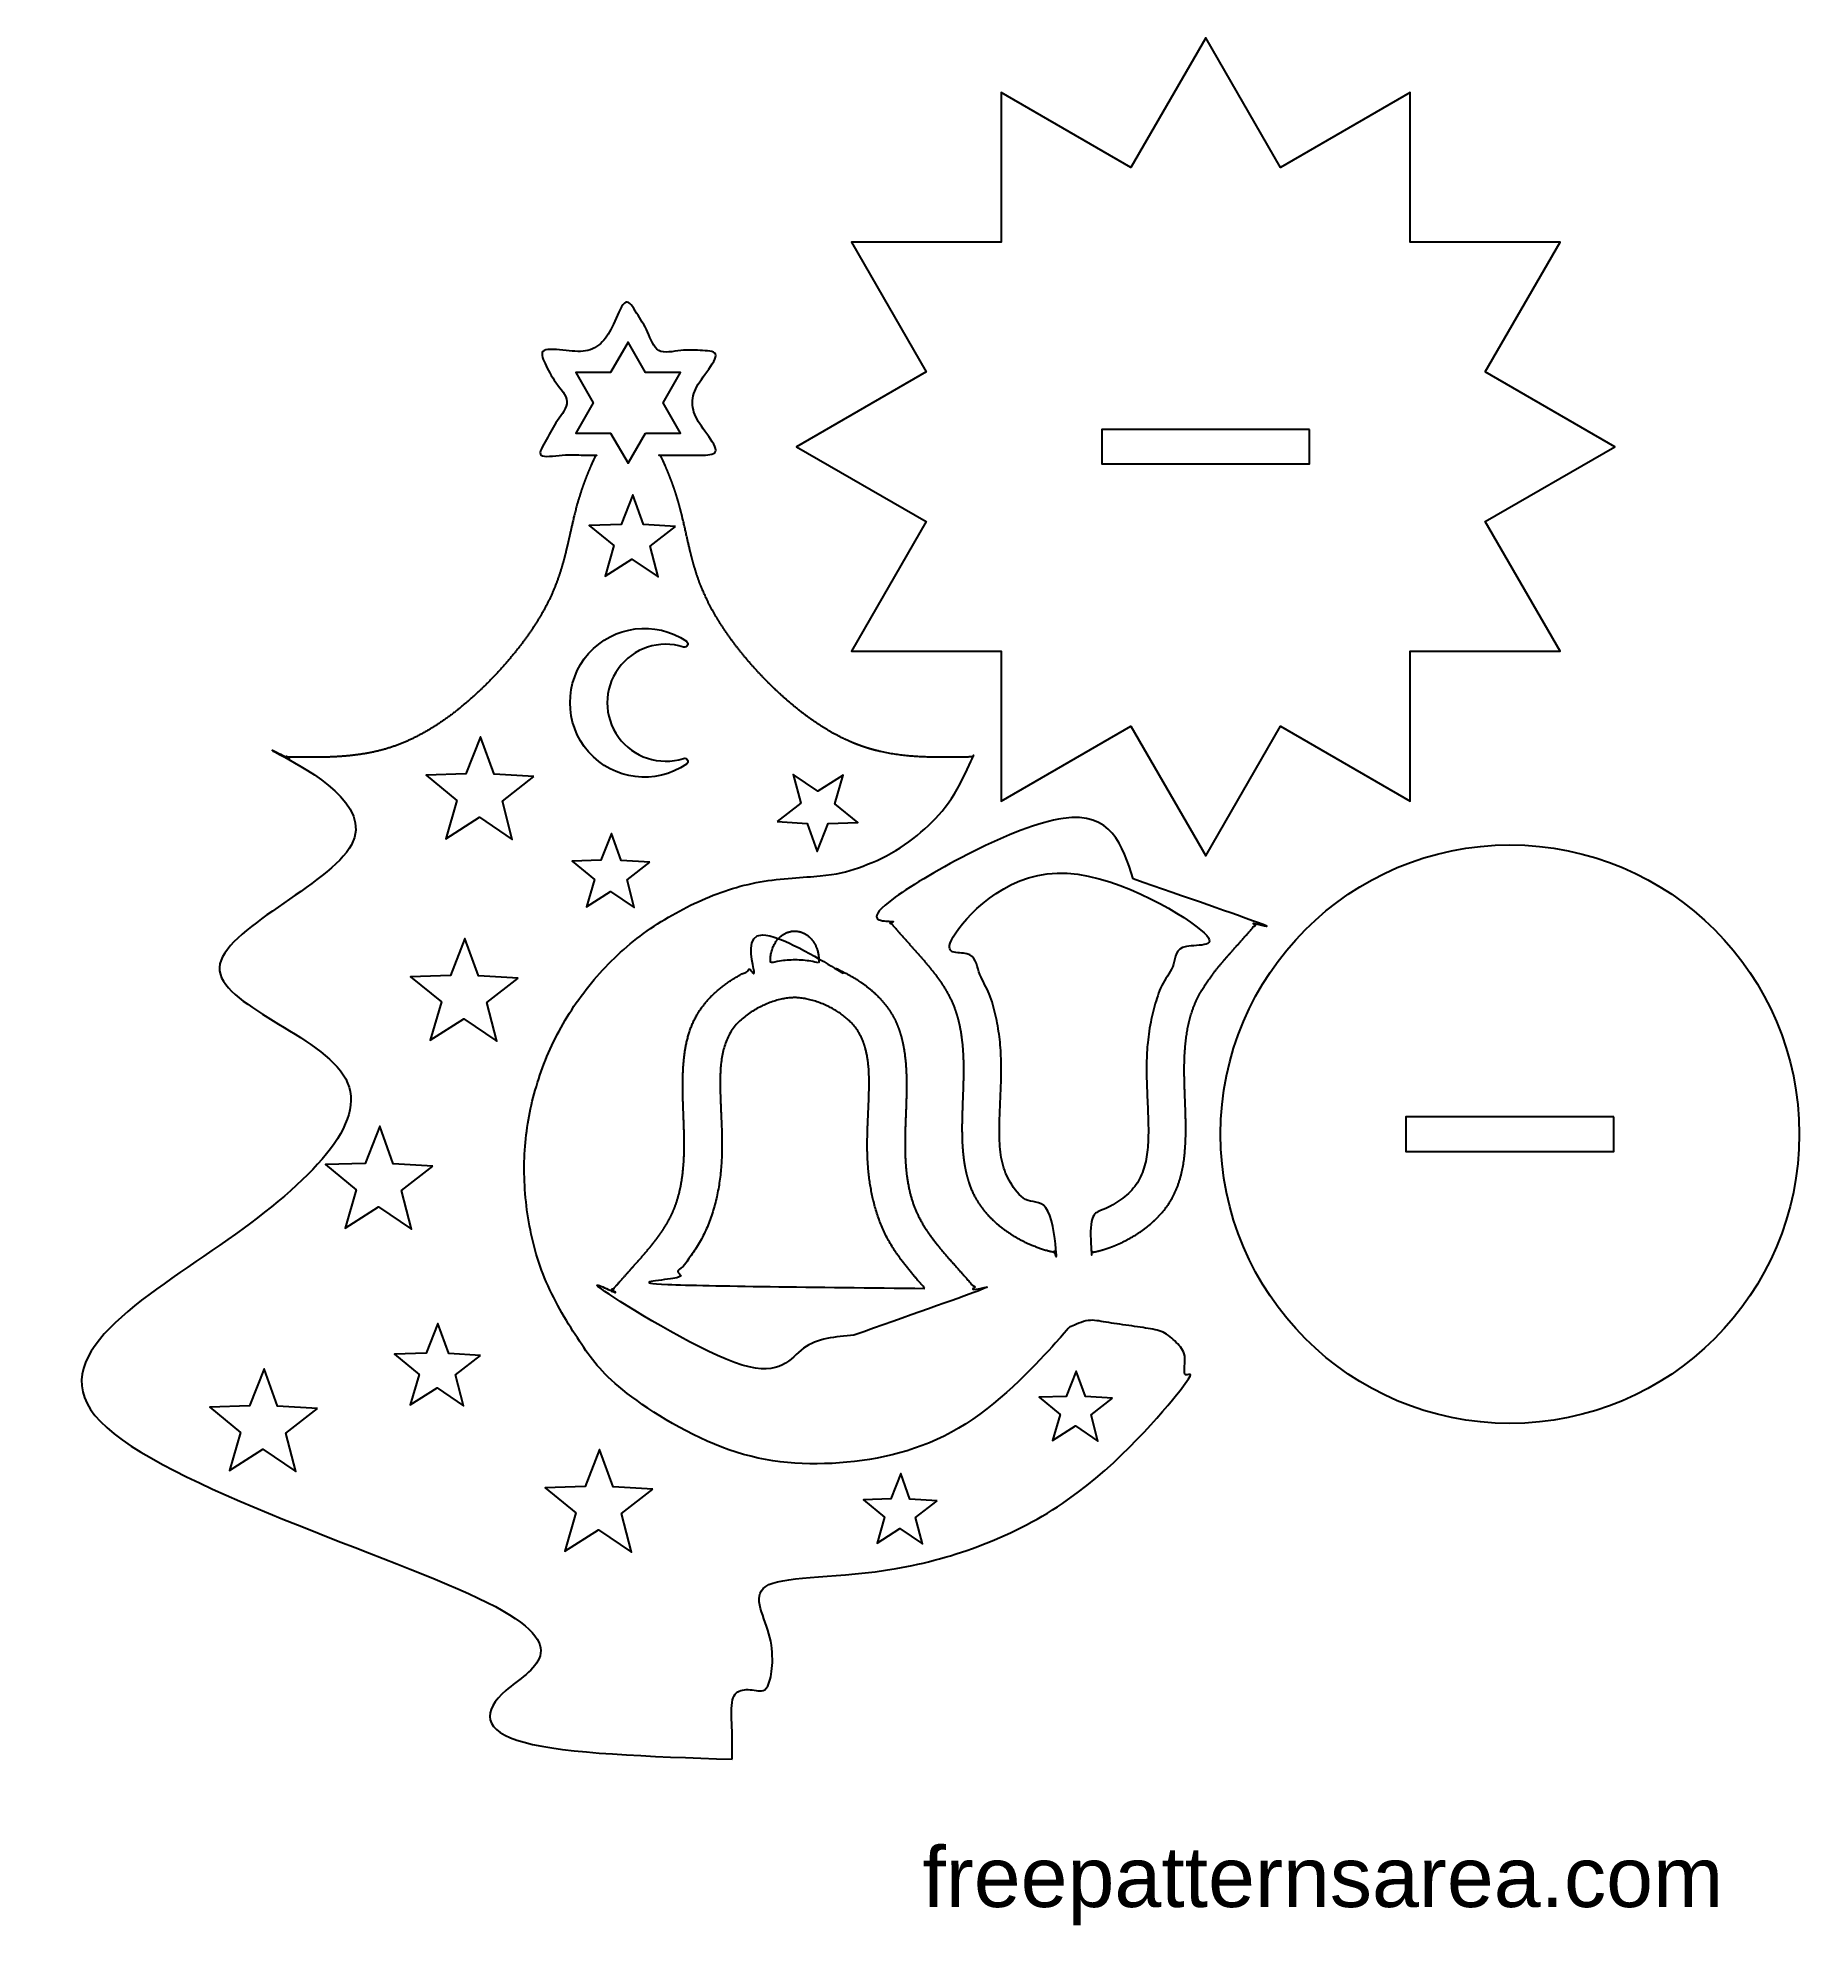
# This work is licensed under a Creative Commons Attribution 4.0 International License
# Model space of a CAD drawing. Header units: millimetres. Extents: x 180 to 487, y 83 to 413.
import ezdxf

# ---------------------------------------------------------------- set-up
doc = ezdxf.new("R2010")
doc.units = ezdxf.units.MM
doc.styles.get("Standard").update_dxf_attribs({"font": 'arial.ttf'})

msp = doc.modelspace()

# ---------------------------------------------------------------- linework, layer by layer
for points in [[(432.5551831136493, 354.4283555150248), (445.613804769577, 377.0465516999105), (419.4965614577236, 377.0465516999105), (419.4965614577236, 403.163795011762), (396.8783652728427, 390.1051733558371), (383.8197436169145, 412.7233695407239), (370.7611219609853, 390.1051733558355), (348.1429257761044, 403.1637950117603), (348.1429257761044, 377.0465516999105), (322.0256824642484, 377.0465516999105), (335.0843041201758, 354.428355515025), (312.4661079352909, 341.369733859098), (335.0843041201746, 328.3111122031717), (322.02568246425, 305.6929160182912), (348.1429257761044, 305.6929160182912), (348.1429257761044, 279.575672706432), (370.761121960988, 292.6342943623582), (383.8197436169127, 270.0160981774777), (396.8783652728387, 292.6342943623607), (419.4965614577236, 279.5756727064336), (419.4965614577236, 305.6929160182912), (445.6138047695787, 305.6929160182912), (432.5551831136547, 328.3111122031704), (455.1733792985372, 341.369733859096)], [(286.1390265938609, 343.7631793963468), (292.2325828961811, 343.7631793963468), (289.185804745021, 349.0403539535468), (292.2325828961701, 354.3175285107281), (286.1390265938718, 354.3175285107281), (283.0922484427068, 359.5947030679364), (280.045470291542, 354.3175285107281), (273.9519139892217, 354.3175285107281), (276.9986921403817, 349.040353953528), (273.9519139892325, 343.7631793963468), (280.0454702915309, 343.7631793963468), (283.0922484426959, 338.4860048391383)], [(401.9458218982329, 344.369733859099), (365.6936653355945, 344.369733859099), (365.6936653355945, 338.369733859099), (401.9458218982329, 338.369733859099)], [(291.3329388011545, 327.451115499748), (285.7929612604526, 327.7873655557706), (283.9038088222673, 333.0061315322009), (281.8720688068498, 327.8412067736583), (276.3249472095818, 327.6572034134298), (280.6092403644529, 324.1288543072919), (279.0700831157979, 318.7963680001963), (283.7496619186935, 321.7806530869704), (288.3455320222623, 318.6689986648703), (286.953377620615, 324.0417373867539)], [(266.6388739744118, 283.8292485755261), (259.7139020485345, 284.2495611455545), (257.3524615008027, 290.7730186160924), (254.812786481531, 284.3168626679142), (247.8788844849461, 284.0868584676283), (253.2342509285348, 279.6764220849561), (251.3103043677162, 273.0108142010865), (257.1597778713356, 276.7411705595541), (262.9046155007966, 272.8516025319291), (261.1644224987375, 279.5675259342836)], [(309.1019565310585, 276.000617912408), (314.2956854754665, 275.6853834848868), (316.0667658862653, 270.7927903819832), (317.9715221507191, 275.634907343117), (323.1719486481578, 275.8074104933314), (319.1554238154663, 279.1152377803355), (320.5983837360804, 284.1144436932377), (316.2112786083657, 281.316676424387), (311.90265038627, 284.2338524451058), (313.2077951378143, 279.1969098933399)], [(286.8627042701677, 268.8895429318167), (281.876724483536, 269.1921679822369), (280.1764872891691, 273.8890573610242), (278.3479212752935, 269.2406250783359), (273.3555118377524, 269.0750220541303), (277.2113756771363, 265.8995078586062), (275.8261341533469, 261.10027018222), (280.0377550759527, 263.7861267603167), (284.1740381691648, 260.9856377804266), (282.9210992076821, 265.8211026301219)], [(263.9306106603025, 248.6748162112964), (257.0056387344252, 249.0951287813246), (254.6441981866935, 255.6185862518627), (252.1045231674217, 249.1624303036843), (245.1706211708368, 248.9324261033986), (250.5259876144256, 244.5219897207264), (248.6020410536069, 237.8563818368568), (254.4515145572264, 241.5867381953244), (260.1963521866874, 237.6971701676993), (258.4561591846282, 244.4130935700538)], [(455.0049816196946, 224.4652213670058), (418.7528250570562, 224.4652213670058), (418.7528250570562, 218.4652213670058), (455.0049816196946, 218.4652213670058)], [(249.0670964735246, 215.8877538594418), (242.1421245476474, 216.30806642947), (239.7806839999156, 222.8315239000079), (237.2410089806438, 216.3753679518297), (230.3071069840588, 216.1453637515439), (235.6624734276477, 211.7349273688717), (233.738526866829, 205.0693194850021), (239.5880003704485, 208.7996758434697), (245.3328379999095, 204.9101078158446), (243.5926449978503, 211.6260312181992)], [(257.3623899488031, 182.8824319518181), (251.8224124081012, 183.2186820078408), (249.9332599699159, 188.4374479842712), (247.9015199544984, 183.2725232257285), (242.3543983572305, 183.0885198654998), (246.6386915121016, 179.5601707593621), (245.0995342634466, 174.2276844522664), (249.7791130663421, 177.2119695390405), (254.3749831699109, 174.1003151169404), (252.9828287682637, 179.473053838824)], [(228.9018386147439, 173.5980513416735), (221.9768666888667, 174.0183639117018), (219.6154261411349, 180.5418213822397), (217.0757511218631, 174.0856654340615), (210.1418491252782, 173.8556612337756), (215.497215568867, 169.4452248511035), (213.5732690080483, 162.7796169672339), (219.4227425116678, 166.5099733257014), (225.1675801411288, 162.6204052980764), (223.4273871390696, 169.3363287004309)], [(367.5865396115157, 175.3960074770049), (362.860900454265, 175.6828311003307), (361.2494403589279, 180.1344745717269), (359.5163520740622, 175.7287580315602), (354.7846189871517, 175.5718018926998), (358.4391506788514, 172.5620957027532), (357.1262389007851, 168.0134480027985), (361.1179519840844, 170.5590638214273), (365.0382609679202, 167.9048010788666), (363.8507436350377, 172.4877843670251)], [(287.4099248990109, 159.5381809548701), (280.4849529731336, 159.9584935248983), (278.1235124254018, 166.4819509954363), (275.58383740613, 160.0257950472581), (268.6499354095452, 159.7957908469723), (274.0053018531339, 155.3853544643001), (272.0813552923151, 148.7197465804305), (277.9308287959346, 152.4501029388981), (283.6756664253957, 148.5605349112729), (281.9354734233366, 155.2764583136275)], [(336.968334016968, 157.5085906107901), (332.2426948597174, 157.7954142341159), (330.6312347643804, 162.2470577055121), (328.8981464795146, 157.8413411653454), (324.1664133926041, 157.6843850264849), (327.8209450843038, 154.6746788365384), (326.5080333062375, 150.1260311365837), (330.4997463895368, 152.6716469552125), (334.4200553733726, 150.0173842126516), (333.23253804049, 154.6003675008103)]]:
    msp.add_lwpolyline(points, close=True)
at = {"linetype": 'Continuous'}
msp.add_lwpolyline([(293.25386144858, 285.9906474037074, -1.889567842948849), (293.2538614485802, 307.4588919676863, -0.8651327500281984), (292.7594700284774, 306.4430261488108, 1.368307748342198), (292.7594700284774, 287.006513222583, -0.8651327500280696)], format="xyb", close=True, dxfattribs=at)
msp.add_circle((436.8789033383754, 221.4652213670058), 50.45463965278681)
for points, weights, degree, knots in [([(301.2183267240303, 112.4272654923213), (289.1342745364841, 112.4272654923212), (277.0502223489379, 112.4272654923211), (264.9661701613918, 112.427265492321), (264.9661701613919, 116.4272654923213), (264.9661701613919, 120.4272654923213), (264.9661701613918, 124.4272654923213), (262.8174162781988, 124.4272654923213), (260.6686623950059, 124.4272654923213), (258.5199085118128, 124.4272654923213), (258.5199085118161, 131.3626302701055), (258.5199085118193, 138.2979950478897), (258.5199085118226, 145.233359825674), (225.6951026539582, 141.0513996112038), (196.4174071982737, 156.4712964865431), (181.2971257192966, 185.9048446728967), (197.3531577540704, 185.6654397145131), (212.6950116637418, 190.4068528003012), (225.8162728574185, 199.6635252112214), (212.1120979059975, 200.7339078253255), (201.0574338387495, 208.9036405259725), (196.0117190593393, 221.6899962383938), (211.9446855404321, 221.5293597888249), (227.1985395473014, 226.134266182408), (240.3810925949319, 235.0844349016537), (226.2137336436035, 233.9345949082884), (214.3417772281237, 241.7507859586066), (209.7986531761817, 255.2191271896118), (224.9953750602849, 255.5805960034626), (239.7224569288174, 259.3467711671683), (253.2270352676941, 266.3251219476405), (239.2499118933339, 266.1791331367111), (227.7584661672794, 274.1370201477301), (222.9786729680533, 287.272273001316), (229.0646592792931, 287.1439125042492), (239.8757056176955, 286.9158950210157), (256.0540902606521, 296.1217513608673), (272.251348896809, 315.3133634246771), (272.829331213551, 328.9145369981672), (276.4414959252929, 337.8137281399734), (277.4737924075393, 339.9145799682429), (274.0778430189501, 339.9145799682429), (270.6818936303609, 339.9145799682429), (267.2859442417717, 339.9145799682429), (269.0422002640931, 342.9565046300024), (270.7984562864147, 345.9984292917621), (272.5547123087363, 349.0403539535217), (270.7984562864085, 352.0822786152923), (269.0422002640807, 355.1242032770629), (267.285944241753, 358.1661279388334), (270.7984562864085, 358.1661279388332), (274.310968331064, 358.1661279388332), (277.8234803757194, 358.1661279388332), (279.5797363980499, 361.2080526006085), (281.3359924203804, 364.2499772623837), (283.0922484427109, 367.291901924159), (284.8485044650414, 364.2499772623836), (286.6047604873719, 361.2080526006083), (288.3610165097024, 358.1661279388332), (291.8735285543455, 358.1661279388332), (295.3860405989885, 358.1661279388332), (298.8985526436315, 358.1661279388332), (297.1422966213101, 355.1242032770737), (295.3860405989886, 352.0822786153141), (293.6297845766672, 349.0403539535543), (295.3860405989948, 345.9984292917837), (297.1422966213225, 342.9565046300134), (298.8985526436503, 339.9145799682429), (295.5026032550653, 339.9145799682429), (292.1066538664804, 339.9145799682429), (288.7107044778954, 339.9145799682429), (289.7430009601418, 337.8137281399736), (293.355165671884, 328.9145369981672), (293.9331479886259, 315.3133634246771), (310.1304066247828, 296.1217513608673), (326.3087912677391, 286.9158950210157), (337.1198376061415, 287.1439125042492), (343.2058239173772, 287.2722730013041), (338.8726755945946, 275.3415245383384), (328.8114626148614, 267.6026017030463), (316.1683410374177, 266.4754770195545), (290.1659475586933, 266.4506431220694), (270.2571758800262, 249.7244393210972), (265.7487733317058, 224.1158589268767), (261.2403707833855, 198.5072785326563), (274.2398789082888, 175.9875566903349), (298.6704216696014, 167.083980794515), (321.2742345676164, 158.8461464721811), (344.3857634527161, 165.9948881833271), (358.2793684134435, 185.9597983084022), (359.8432870780545, 188.2071268937566), (362.3577550200434, 189.290537401726), (365.0652952783691, 188.883655220237), (368.2058415388908, 188.4117020111866), (371.3463877994127, 187.9397488021371), (374.4869340599346, 187.4677955930875), (376.9506473549485, 187.0975551000963), (378.9195165877867, 185.5709526087253), (379.8917121049386, 183.2770918677241), (380.8639076220905, 180.9832311267229), (380.5916341249249, 178.5067763289489), (379.144289271988, 176.478931635844), (362.3391144747673, 152.9335516525687), (335.939153882094, 141.6311113142907), (307.6645883736002, 145.2333598256739), (307.6645883736075, 138.2979950478896), (307.6645883736147, 131.3626302701054), (307.6645883736219, 124.4272654923212), (305.5158344904247, 124.4272654923213), (303.3670806072274, 124.4272654923213), (301.2183267240303, 124.4272654923213), (301.2183267240303, 120.4272654923213), (301.2183267240303, 116.4272654923213), (301.2183267240303, 112.4272654923213)], [1, 1, 1, 1, 1, 1, 1, 1, 1, 1, 1, 1, 1, 0.879199240133871, 0.879199240133871, 0.9999999999999998, 0.967270044420934, 0.967270044420934, 1, 0.8987022315278341, 0.8987022315278341, 1, 0.9695773390692178, 0.9695773390692178, 1, 0.8586745196962352, 0.8586745196962352, 1, 0.9829596584757776, 0.9829596584757776, 0.9999999999999998, 0.8774167910268257, 0.8774167910268257, 1, 1, 1, 1, 1, 1, 1, 1, 1, 1, 1, 1, 1, 1, 1, 1, 1, 1, 1, 1, 1, 1, 1, 1, 1, 1, 1, 1, 1, 1, 1, 1, 1, 1, 1, 1, 1, 1, 1, 1, 1, 1, 1, 1, 1, 0.8957661776443664, 0.8957661776443664, 1, 0.8441767699099131, 0.8441767699099131, 1, 0.8441767699099131, 0.8441767699099131, 1, 0.8541284545695049, 0.8448123364265789, 0.9720516455712219, 0.8995841958726634, 0.8995841958726634, 1, 1, 1, 1, 0.9150392781905607, 0.9150392781905607, 1, 0.9150392781905607, 0.9150392781905607, 1, 0.8810552353722714, 0.8941727378917818, 1, 1, 1, 1, 1, 1, 1, 1, 1, 1], 3, [0, 0, 0, 0, 1, 1, 1, 2, 2, 2, 3, 3, 3, 4, 4, 4, 5.222961450789949, 5.222961450789949, 5.222961450789949, 5.852259446216436, 5.852259446216436, 5.852259446216436, 6.969250348711657, 6.969250348711657, 6.969250348711657, 7.575783809180876, 7.575783809180876, 7.575783809180876, 8.902230707895129, 8.902230707895129, 8.902230707895129, 9.355398673345382, 9.355398673345382, 9.355398673345382, 10.58764405400051, 10.58764405400051, 10.58764405400051, 107.5984638292727, 182.9160743662147, 306.8964688796781, 427.1027294559437, 465.4098551479444, 465.4098551479444, 465.4098551479444, 466.4098551479444, 466.4098551479444, 466.4098551479444, 467.4098551479444, 467.4098551479444, 467.4098551479444, 468.4098551479443, 468.4098551479443, 468.4098551479443, 469.4098551479444, 469.4098551479444, 469.4098551479444, 470.4098551479444, 470.4098551479444, 470.4098551479444, 471.4098551479444, 471.4098551479444, 471.4098551479444, 472.4098551479444, 472.4098551479444, 472.4098551479444, 473.4098551479444, 473.4098551479444, 473.4098551479444, 474.4098551479444, 474.4098551479444, 474.4098551479444, 475.4098551479444, 475.4098551479444, 475.4098551479444, 513.7169808399454, 633.9232414162109, 757.9036359296744, 833.2212464666165, 930.2320662418887, 930.2320662418887, 930.2320662418887, 931.3655702034949, 931.3655702034949, 931.3655702034949, 932.7611467314671, 932.7611467314671, 932.7611467314671, 934.1567232594391, 934.1567232594391, 934.1567232594391, 935.4631709873173, 935.4631709873173, 935.4631709873173, 936.5751587790539, 936.5751587790539, 936.5751587790539, 937.5751587790539, 937.5751587790539, 937.5751587790539, 938.5959188609293, 938.5959188609293, 938.5959188609293, 939.6166789428049, 939.6166789428049, 939.6166789428049, 940.6880518558926, 940.6880518558926, 940.6880518558926, 941.6880518558924, 941.6880518558924, 941.6880518558924, 942.6880518558924, 942.6880518558924, 942.6880518558924, 943.6880518558924, 943.6880518558924, 943.6880518558924, 943.6880518558924]), ([(371.1794968115742, 265.9905346990982), (377.9993773139918, 265.4844803671624), (384.763864933371, 264.4802053542564), (391.4366120709492, 262.9831059279585), (392.4129226028319, 262.7640606221746), (393.1527219477205, 262.0903692758822), (393.4619345180281, 261.1387650056467), (393.7711470883361, 260.1871607354112), (393.5686554680115, 259.207283067299), (392.9075803856083, 258.4561886416822), (391.6861657681882, 257.0684526114927), (387.7037475528466, 252.5605342754534), (380.9605514453179, 245.1201609537238), (379.7203200280673, 232.9537193151999), (380.7380492361787, 221.8534861592219), (379.4523696116032, 210.0962106395253), (371.749854197781, 203.3435148309631), (366.1411227462747, 201.222894134861), (363.835667869835, 200.8074161485335), (363.835667869835, 203.0561564245821), (363.835667869835, 205.3048967006307), (363.835667869835, 207.5536369766795), (366.5174387645973, 208.2943787252506), (373.6264750952862, 212.1127341461286), (374.0523504575481, 224.0624908762812), (372.9166578533019, 236.1943471537898), (375.7311260817596, 248.8992082418258), (381.191363559998, 255.1311585332724), (383.560731844834, 257.8353972100839), (377.0737690158729, 258.9874123638665), (370.5098088853433, 259.6452496427755), (363.9064625160042, 259.8013142984874), (363.9064625160241, 262.6277645066053), (363.9064625160241, 265.4542147147238), (363.9064625160241, 268.2806649228422), (361.9064625160242, 268.2806649228422), (359.9064625160242, 268.2806649228422), (357.9064625160242, 268.2806649228422), (357.9064625160242, 265.4552969282029), (357.9064625160242, 262.6299289335637), (357.9064625160242, 259.8045609389244), (351.2514046102588, 259.6542325479732), (344.6420689573455, 258.9953136301694), (338.1106152588351, 257.8353974434198), (340.4799825479928, 255.1311629285495), (345.9402186806049, 248.8992114581082), (348.7546841657811, 236.1943497623619), (347.6189889419789, 224.0624937300766), (348.0448617226114, 212.1127369470542), (355.1538971551362, 208.294379992408), (357.835667869835, 207.5536376507472), (357.835667869835, 205.3048971500092), (357.835667869835, 203.0561566492713), (357.835667869835, 200.8074161485335), (355.5302129933954, 201.222894134861), (349.9214815418889, 203.3435148309632), (342.2189661280668, 210.0962106395253), (340.9332865034913, 221.8534861592219), (341.9510157116032, 232.9537193151999), (340.7107842943519, 245.1201609537238), (333.9675881868233, 252.5605342754537), (329.9851699714818, 257.0684526114931), (328.7637553540615, 258.4561886416827), (328.1026802716582, 259.207283067299), (327.9001886513336, 260.1871607354112), (328.2094012216417, 261.1387650056467), (328.5186137919495, 262.0903692758822), (329.258413136838, 262.7640606221746), (330.2347236687772, 262.9831059279712), (336.9074708062988, 264.4802053542564), (343.671958425678, 265.4844803671624), (350.4918389281065, 265.990534699101), (350.3479161829651, 269.875039207814), (352.2078043686903, 273.288381407389), (355.549943669881, 275.2733735802291), (358.8920829710719, 277.2583657530692), (362.779252768598, 277.2583657530692), (366.1213920697889, 275.2733735802291), (369.4635313709795, 273.2883814073891), (371.3234195567048, 269.875039207814), (371.1794968115742, 265.9905346990982)], [1, 0.9982089011123747, 0.9982089011123747, 1, 0.9125548529381164, 0.9125548529381164, 1, 0.9125548529381164, 0.9125548529381164, 1, 1, 1, 1, 1, 1, 1, 1, 1, 1, 1, 1, 1, 1, 1, 1, 1, 1, 1, 1, 0.9955534809804532, 0.9930320696061153, 0.9924357658769867, 1, 1, 1, 1, 1, 1, 1, 1, 1, 0.9929977279729447, 0.9955231210429285, 1, 1, 1, 1, 1, 1, 1, 1, 1, 1, 1, 1, 1, 1, 1, 1, 1, 1, 1, 1, 0.9125548529381164, 0.9125548529381164, 1, 0.9125548529381164, 0.9125548529381164, 1, 0.9982089011123747, 0.9982089011123747, 1, 0.906524879758299, 0.906524879758299, 1, 0.906524879758299, 0.906524879758299, 1, 0.906524879758299, 0.906524879758299, 1], 3, [0, 0, 0, 0, 0.1466383908061744, 0.1466383908061744, 0.1466383908061744, 1.182553257744984, 1.182553257744984, 1.182553257744984, 2.218468124683795, 2.218468124683795, 2.218468124683795, 60.78276647684322, 191.8782746121894, 308.571941450823, 430.8848833185979, 551.3447050004892, 661.0272793961708, 735.2677164422511, 735.2677164422511, 735.2677164422511, 736.2677164422511, 736.2677164422511, 736.2677164422511, 743.5387574576857, 752.5607720616498, 762.5727904630803, 773.7855942924384, 782.3809958170577, 782.3809958170577, 782.3809958170577, 782.533182712757, 782.533182712757, 782.533182712757, 783.533182712757, 783.533182712757, 783.533182712757, 784.533182712757, 784.533182712757, 784.533182712757, 785.533182712757, 785.533182712757, 785.533182712757, 785.6864087099705, 785.6864087099705, 785.6864087099705, 794.2818102345897, 805.4946140639479, 815.5066324653784, 824.5286470693425, 831.7996879987357, 831.7996879987357, 831.7996879987357, 832.7996879987357, 832.7996879987357, 832.7996879987357, 907.0401250448133, 1016.722699440495, 1137.182521122386, 1259.495462990161, 1376.189129828795, 1507.284637964141, 1565.848936316302, 1565.848936316302, 1565.848936316302, 1566.884851183242, 1566.884851183242, 1566.884851183242, 1567.92076605018, 1567.92076605018, 1567.92076605018, 1568.067404440986, 1568.067404440986, 1568.067404440986, 1569.139291017159, 1569.139291017159, 1569.139291017159, 1570.211177593332, 1570.211177593332, 1570.211177593332, 1571.283064169504, 1571.283064169504, 1571.283064169504, 1571.283064169504]), ([(316.3239718582746, 251.3428107578603), (316.5992562425878, 254.4643385809306), (314.3677571028996, 256.1277011759538), (312.1362579632115, 257.791063770977), (309.9047588235233, 256.1277011759538), (307.6732596838351, 254.4643385809306), (307.9485440681599, 251.3428107578633), (312.1362579632109, 252.3848924894967), (316.3239718582746, 251.3428107578603)], [1, 0.8480325789345609, 1, 0.8480325789345609, 1, 0.8480325789345609, 1, 0.9704061879846178, 1], 2, [0, 0, 0, 1.117069284379667, 1.117069284379667, 2.234138568759334, 2.234138568759334, 3.351207853139001, 3.351207853139001, 3.838986004531805, 3.838986004531805, 3.838986004531805]), ([(322.48008690495, 186.4024372107784), (329.2999674073685, 186.9084915427141), (336.0644550267476, 187.9127665556201), (342.7372021643259, 189.409865981918), (343.713512696208, 189.6289112877016), (344.4533120410963, 190.302602633994), (344.7625246114041, 191.2542069042295), (345.071737181712, 192.205811174465), (344.8692455613875, 193.1856888425771), (344.2081704789844, 193.936783268194), (342.9867558615647, 195.3245192983835), (339.0043376462226, 199.8324376344228), (332.2611415386939, 207.2728109561528), (331.0209101214427, 219.4392525946766), (332.0386393295546, 230.5394857506546), (330.7529597049797, 242.2967612703512), (324.069964878068, 248.1556565443996), (319.8531218330938, 250.1469913566226), (318.8347415036738, 250.5393231980856), (319.3155285128854, 253.6673876584433), (318.2056851025998, 256.5817031628054), (315.8697053268945, 258.3251521005249), (313.5337255511897, 260.0686010382446), (310.7387903752337, 260.0686010382446), (308.4028105995285, 258.3251521005249), (306.0668308238235, 256.5817031628057), (304.9569874135377, 253.6673876584436), (305.4377744227481, 250.5393231980857), (304.4193940933279, 250.1469913566226), (300.2025510483544, 248.1556565443996), (293.5195562214433, 242.2967612703512), (292.2338765968671, 230.5394857506546), (293.2516058049791, 219.4392525946766), (292.0113743877284, 207.2728109561528), (285.2681782801992, 199.8324376344228), (281.285760064857, 195.324519298383), (280.0643454474362, 193.936783268193), (279.4032703650335, 193.1856888425746), (279.2007787447097, 192.2058111744627), (279.5099913150178, 191.2542069042279), (279.819203885326, 190.3026026339931), (280.5590032302143, 189.6289112877012), (281.5353137621531, 189.4098659819047), (288.2080608996753, 187.9127665556202), (294.9725485190545, 186.9084915427142), (301.7924290214832, 186.4024372107756), (301.6485062763408, 182.5179327020625), (303.508394462066, 179.1045905024875), (306.8505337632568, 177.1195983296474), (307.5637109814609, 176.6960219707929), (308.3287094126138, 176.3570924083033), (309.1362641858598, 176.1125436110025), (309.1362641858586, 178.7791314030128), (309.1362641858586, 181.4457191950235), (309.1362641858586, 184.1123069870343), (311.1362641858586, 184.1123069870343), (313.1362641858586, 184.1123069870343), (315.1362641858586, 184.1123069870343), (315.1362641858586, 181.4460936678538), (315.1362641858586, 178.7798803486734), (315.1362641858586, 176.1136670294929), (315.9579993768253, 176.3633898089591), (316.7154532475552, 176.6999705879581), (317.4219821631646, 177.1195983296475), (320.7641214643552, 179.1045905024876), (322.6240096500806, 182.5179327020626), (322.48008690495, 186.4024372107784)], [1, 0.9982089011123747, 0.9982089011123747, 1, 0.9125548529381164, 0.9125548529381164, 1, 0.9125548529381164, 0.9125548529381164, 1, 1, 1, 1, 1, 1, 1, 1, 1, 1, 0.8905268825316397, 0.8905268825316397, 1, 0.8905268825316397, 0.8905268825316397, 1, 0.8905268825316397, 0.8905268825316397, 0.9999999999999998, 1, 1, 1, 1, 1, 1, 1, 1, 1, 0.9125548529381958, 0.9125548529381958, 1, 0.9125548529381958, 0.9125548529381958, 1, 0.9982089011123747, 0.9982089011123747, 1, 0.906524879758299, 0.906524879758299, 1, 0.9784703539263416, 0.9618995210519434, 0.9502875013768058, 1, 1, 1, 1, 1, 1, 1, 1, 1, 0.962202292506186, 0.9786667736297214, 1, 0.906524879758299, 0.906524879758299, 1], 3, [0, 0, 0, 0, 0.146638390806288, 0.146638390806288, 0.146638390806288, 1.182553257745098, 1.182553257745098, 1.182553257745098, 2.218468124683795, 2.218468124683795, 2.218468124683795, 60.78276647684754, 191.8782746121937, 308.5719414508274, 430.8848833186024, 551.3447050004937, 661.0272793961752, 694.9789863327526, 694.9789863327526, 694.9789863327526, 696.1414376781885, 696.1414376781885, 696.1414376781885, 697.3038890236242, 697.3038890236242, 697.3038890236242, 698.4663403690603, 698.4663403690603, 698.4663403690603, 732.4180473056387, 842.1006217013198, 962.5604433832114, 1084.873385250986, 1201.56705208962, 1332.662560224966, 1391.226858577142, 1391.226858577142, 1391.226858577142, 1392.262773444081, 1392.262773444081, 1392.262773444081, 1393.298688311019, 1393.298688311019, 1393.298688311019, 1393.445326701825, 1393.445326701825, 1393.445326701825, 1394.517213277997, 1394.517213277997, 1394.517213277997, 1394.764095427562, 1394.764095427562, 1394.764095427562, 1395.764095427562, 1395.764095427562, 1395.764095427562, 1396.764095427562, 1396.764095427562, 1396.764095427562, 1397.764095427562, 1397.764095427562, 1397.764095427562, 1398.008725216896, 1398.008725216896, 1398.008725216896, 1399.080611793069, 1399.080611793069, 1399.080611793069, 1399.080611793069]), ([(334.8613170778351, 194.5575697929109), (332.4919493769085, 197.2618089813252), (327.0317132442965, 203.4937604517667), (324.2172477591201, 216.198622147513), (325.3529429829223, 228.3304781797983), (324.920734767174, 240.45800379941), (316.337422448652, 244.8624469416841), (312.9449790065152, 245.2761520806281), (312.1362640550663, 245.2802458490929), (311.3275491027335, 245.2761522552489), (307.9351055712682, 244.862447848814), (299.3517923017223, 240.458006559881), (298.919581467353, 228.3304810335936), (300.0552740715993, 216.1986247560852), (297.2408058431417, 203.4937636680491), (291.7805683649033, 197.2618133766024), (289.4112000800673, 194.5575746997909), (304.4826335140983, 191.8810494655602), (319.7898832045528, 191.8810493869745), (334.8613166660661, 194.5575744664551)], [1, 1, 1, 1, 1, 1, 1, 1, 1, 1, 1, 1, 1, 1, 1, 1, 1, 0.9897296489157914, 0.9897296489157914, 1], 3, [0, 0, 0, 0, 8.59540152461917, 19.80820535397738, 29.82022375540791, 38.84223835937208, 46.50460293448388, 49.04748301983831, 49.04748301983831, 49.04748301983831, 51.59036310519273, 59.25272768030454, 68.27474228426871, 78.28676068569925, 89.49956451505743, 98.09496603967662, 98.09496603967662, 98.09496603967662, 98.44647985135221, 98.44647985135221, 98.44647985135221, 98.44647985135221])]:
    msp.add_rational_spline(points, weights, degree=degree, knots=knots)

# ---------------------------------------------------------------- texts
at = {"color": 1, "insert": (334.4109520755365, 97.16099967247476), "char_height": 10.51927012278309, "attachment_point": 1}
msp.add_mtext_dynamic_manual_height_columns('freepatternsarea.com', width=248.6578310115383, gutter_width=12.5, heights=[0], dxfattribs=at)

doc.saveas('drawing.dxf')
